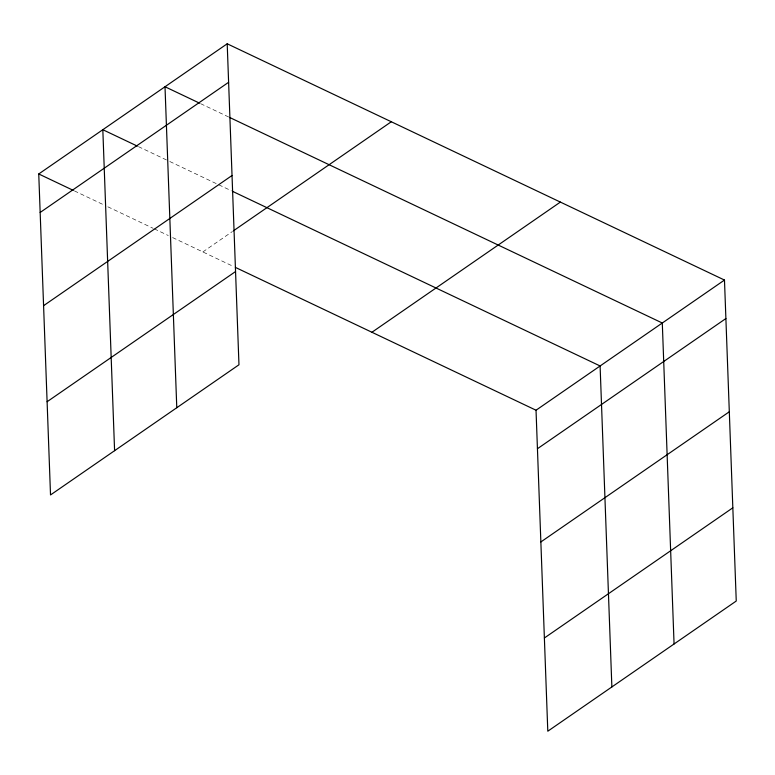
<?xml version="1.0" encoding="UTF-8"?>
<svg xmlns="http://www.w3.org/2000/svg" width="775" height="775" viewBox="0 0 775 775"><rect width="100%" height="100%" fill="white"/><g stroke="black" fill="none" stroke-linecap="round" stroke-linejoin="round"><path stroke-width="0.58" stroke-dasharray="3.88 2.91" d="M202.856 251.933L232.422 231.502M200.638 103.676L228.712 117.015M138.454 146.63L168.679 160.997M169.764 161.51L231.299 190.747M74.381 190.892L103.53 204.745M107.841 206.799L153.188 228.334M154.273 228.848L168.301 235.523M172.622 237.576L233.197 266.348"/><path stroke-width="1.16" d="M227.201 43.788L238.971 364.773L50.52 494.944L38.75 173.968L227.201 43.788L724.48 280.056L736.25 601.032L547.799 731.212L536.029 410.227L724.48 280.056M40.164 212.466L228.615 82.286M43.584 305.679L232.025 175.508M233.411 230.824L391.298 121.753M47.101 401.731L235.552 271.55M371.932 332.262L560.373 202.081M537.443 448.725L725.894 318.544M540.863 541.948L729.314 411.767M544.379 637.99L732.83 507.809M199.562 103.162L165.007 86.752L176.778 407.728M229.787 117.529L662.296 323.01L674.066 643.986M137.369 146.126L102.823 129.706L114.593 450.692M232.374 191.26L600.102 365.965L611.872 686.95M38.75 173.968L73.296 190.379M235.368 267.385L536.029 410.227"/></g></svg>
